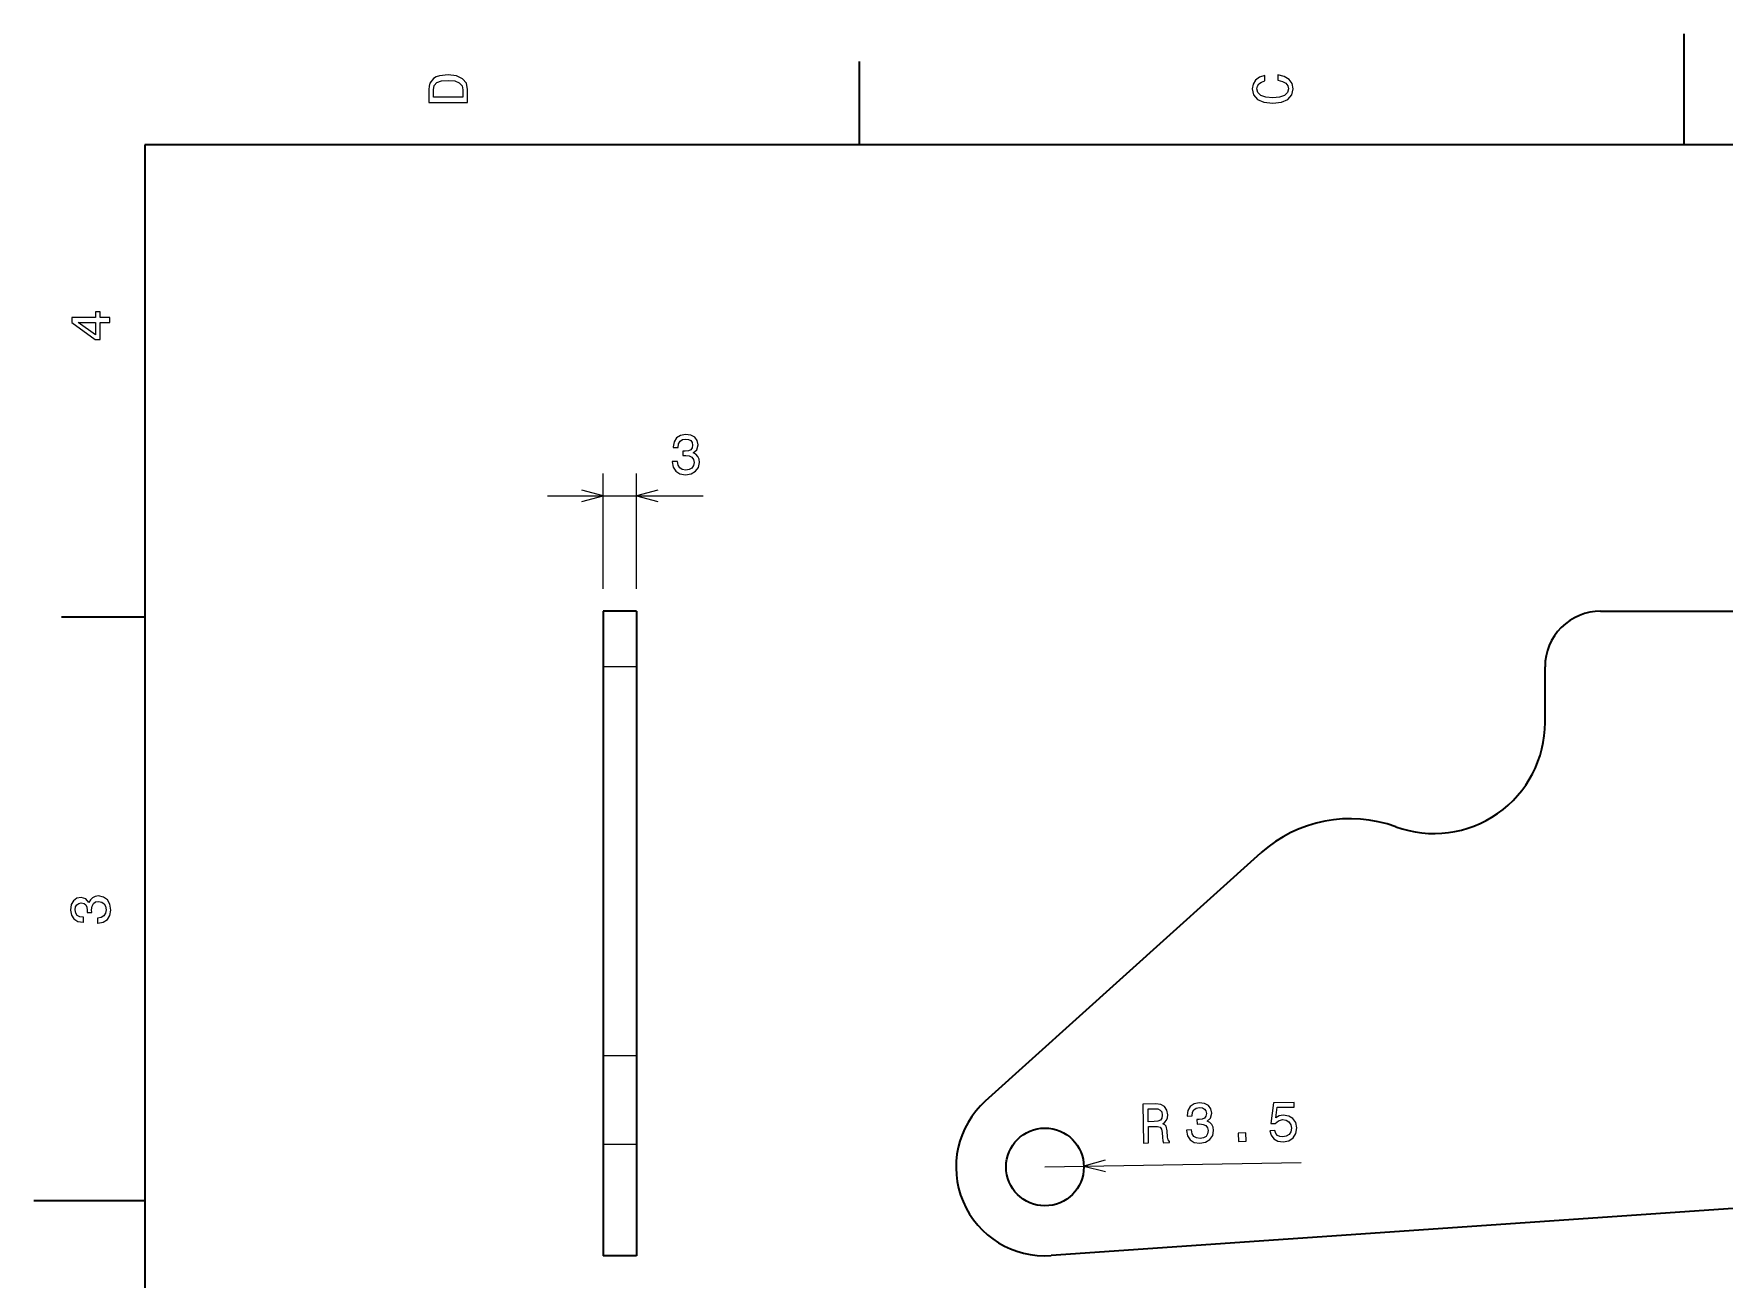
# Model space of a CAD drawing. Extents: x 0 to 297, y 0 to 210.
# Drawn here: x 0 to 152.1, y 97.9 to 210 of the extents above; entities that cross this region are included whole.
import ezdxf

# ---------------------------------------------------------------- set-up
doc = ezdxf.new("R2010")
doc.units = 0

msp = doc.modelspace()

# ---------------------------------------------------------------- linework, layer by layer
at = {"color": 7, "lineweight": 35, "ltscale": 0.25}
for p, q in [((148.5, 200), (148.5, 210)), ((51.235336, 110.066521), (51.235336, 100.066521)), ((54.235336, 110.066521), (54.235336, 100.066521)), ((10, 105), (0, 105))]:
    msp.add_line(p, q, dxfattribs=at)
at = {"color": 7, "lineweight": 35, "ltscale": 0.1875}
for p, q in [((74.300003, 200), (74.300003, 207.5)), ((10, 157.5), (2.5, 157.5))]:
    msp.add_line(p, q, dxfattribs=at)
at = {"color": 7, "lineweight": 35}
for p, q in [((287, 200), (10, 200)), ((10, 200), (10, 10)), ((140.989792, 158.047562), (238.989792, 158.047562)), ((51.235336, 153.047562), (51.235336, 118.047562)), ((54.235336, 153.047562), (54.235336, 118.047562)), ((85.638077, 113.993912), (110.422119, 136.299561)), ((236.540207, 110.066521), (91.540207, 100.066521))]:
    msp.add_line(p, q, dxfattribs=at)
at = {"color": 7, "lineweight": 13, "ltscale": 0.259517}
for p, q in [((51.235336, 160.047562), (51.235336, 170.428223)), ((54.235336, 160.047562), (54.235336, 170.428223))]:
    msp.add_line(p, q, dxfattribs=at)
at = {"color": 7, "lineweight": 13, "ltscale": 0.350175}
msp.add_line((46.235336, 168.428223), (60.242348, 168.428223), dxfattribs=at)
at = {"color": 7, "lineweight": 35, "ltscale": 0.075}
for p, q in [((54.235336, 158.047562), (51.235336, 158.047562)), ((54.235336, 100.047562), (51.235336, 100.047562))]:
    msp.add_line(p, q, dxfattribs=at)
at = {"color": 7, "lineweight": 35, "ltscale": 0.125}
for p, q in [((51.235336, 158.047562), (51.235336, 153.047562)), ((54.235336, 158.047562), (54.235336, 153.047562)), ((135.989792, 148.047562), (135.989792, 153.047562))]:
    msp.add_line(p, q, dxfattribs=at)
at = {"color": 7, "lineweight": 13, "ltscale": 0.075}
for p, q in [((54.235336, 153.047562), (51.235336, 153.047562)), ((54.235336, 118.047562), (51.235336, 118.047562)), ((54.235336, 110.066521), (51.235336, 110.066521)), ((54.235336, 100.066521), (51.235336, 100.066521))]:
    msp.add_line(p, q, dxfattribs=at)
at = {"color": 7, "lineweight": 35, "ltscale": 0.199526}
for p, q in [((51.235336, 118.047562), (51.235336, 110.066521)), ((54.235336, 118.047562), (54.235336, 110.066521))]:
    msp.add_line(p, q, dxfattribs=at)
at = {"color": 7, "lineweight": 13}
msp.add_line((90.989792, 108.047562), (114.030571, 108.438347), dxfattribs=at)
at = {"color": 7, "lineweight": 35, "ltscale": 0.000474}
for p, q in [((51.235336, 100.066521), (51.235336, 100.047562)), ((54.235336, 100.066521), (54.235336, 100.047562))]:
    msp.add_line(p, q, dxfattribs=at)
at = {"color": 7, "lineweight": 13}
for points in [[(35.533215, 204.994965), (35.533215, 203.829971), (39.033215, 203.829971), (39.033215, 204.994965), (38.922264, 205.544678), (38.584366, 205.953171), (38.034657, 206.205338), (37.283215, 206.296112), (36.516644, 206.215424), (36.21405, 206.114563), (35.971977, 205.973343), (35.644165, 205.56485), (35.563473, 205.297562)], [(35.951801, 204.959656), (36.027451, 205.342941), (36.259438, 205.605194), (36.672985, 205.761536), (37.283215, 205.811966), (37.873272, 205.756485), (38.286816, 205.600143), (38.533936, 205.332855), (38.614628, 204.959656), (38.614628, 204.298996), (35.951801, 204.298996)], [(111.93206, 205.817017), (112.35569, 205.716141), (112.658287, 205.549713), (112.844887, 205.317734), (112.905403, 205.045395), (112.814629, 204.71759), (112.54229, 204.460388), (112.098488, 204.28891), (111.483215, 204.233429), (110.872986, 204.28891), (110.424141, 204.455338), (110.151802, 204.71254), (110.055984, 205.045395), (110.106415, 205.287476), (110.247627, 205.494247), (110.474571, 205.655624), (110.787247, 205.766571), (110.787247, 206.245682), (110.308144, 206.094391), (109.94503, 205.832138), (109.718086, 205.474075), (109.637398, 205.045395), (109.763474, 204.510818), (110.116501, 204.10231), (110.696472, 203.840057), (111.483215, 203.749283), (112.269958, 203.840057), (112.84993, 204.10231), (113.208, 204.510818), (113.329041, 205.045395), (113.233215, 205.51442), (112.965927, 205.892654), (112.527161, 206.159943), (111.93206, 206.301163)], [(6.833213, 184.02739), (6.833213, 184.481277), (5.965778, 184.481277), (5.965778, 184.98056), (5.56232, 184.98056), (5.56232, 184.481277), (3.408862, 184.481277), (3.408862, 184.022339), (5.521974, 182.489197), (5.965778, 182.489197), (5.965778, 184.02739)], [(5.56232, 182.912827), (3.993876, 184.02739), (5.56232, 184.02739)], [(57.453442, 171.527649), (57.453442, 171.49234), (57.534134, 171.008194), (57.771164, 170.645081), (58.144363, 170.413086), (58.638599, 170.327362), (59.163094, 170.413086), (59.556465, 170.634995), (59.808628, 170.988022), (59.899406, 171.44191), (59.859062, 171.739456), (59.748108, 171.981537), (59.566555, 172.168137), (59.324478, 172.304306), (59.65229, 172.576645), (59.768284, 173.010361), (59.692635, 173.403732), (59.475777, 173.701279), (59.122749, 173.887878), (58.638599, 173.953445), (58.184708, 173.872742), (57.836727, 173.650848), (57.609779, 173.297821), (57.534134, 172.828796), (57.534134, 172.793503), (57.982979, 172.793503), (58.023327, 173.116272), (58.154449, 173.348251), (58.366264, 173.489456), (58.663815, 173.539902), (58.926064, 173.499542), (59.117706, 173.393646), (59.2337, 173.222168), (59.279091, 172.990189), (59.2337, 172.743073), (59.112663, 172.576645), (58.900848, 172.475769), (58.613384, 172.445511), (58.416698, 172.450562), (58.416698, 172.052139), (58.663815, 172.062225), (58.981541, 172.016846), (59.218571, 171.895798), (59.359779, 171.699112), (59.410213, 171.44191), (59.354736, 171.149399), (59.208485, 170.932541), (58.976498, 170.796387), (58.668858, 170.750992), (58.351135, 170.801422), (58.119148, 170.952713), (57.972893, 171.194794), (57.917419, 171.527649)], [(5.73379, 129.979111), (5.769093, 129.979111), (6.253242, 130.059799), (6.616354, 130.296829), (6.848343, 130.670029), (6.934078, 131.164276), (6.848343, 131.688766), (6.626441, 132.082138), (6.273415, 132.334305), (5.819525, 132.425079), (5.521974, 132.384735), (5.279899, 132.273788), (5.0933, 132.092224), (4.957133, 131.850143), (4.684798, 132.177963), (4.251081, 132.293961), (3.857709, 132.218307), (3.560158, 132.00145), (3.373559, 131.648422), (3.307997, 131.164276), (3.388689, 130.710388), (3.610591, 130.362396), (3.963617, 130.135452), (4.432637, 130.059799), (4.46794, 130.059799), (4.46794, 130.508652), (4.145173, 130.548996), (3.913184, 130.680115), (3.771974, 130.891937), (3.721542, 131.189484), (3.761888, 131.451736), (3.867795, 131.643372), (4.039265, 131.759369), (4.271254, 131.804764), (4.518372, 131.759369), (4.684798, 131.638336), (4.785663, 131.426514), (4.815922, 131.139053), (4.810879, 130.942368), (5.209294, 130.942368), (5.199208, 131.189484), (5.244596, 131.507217), (5.365634, 131.744247), (5.56232, 131.885452), (5.819525, 131.935883), (6.112032, 131.880417), (6.328891, 131.734161), (6.465058, 131.502167), (6.510447, 131.194534), (6.460014, 130.876801), (6.308718, 130.644821), (6.066643, 130.498566), (5.73379, 130.443085)], [(99.847969, 110.19809), (100.316925, 110.206047), (100.291862, 111.683502), (100.770905, 111.69162), (101.12413, 111.68248), (101.347198, 111.615646), (101.471039, 111.451302), (101.52652, 111.154648), (101.559425, 110.701248), (101.594727, 110.404251), (101.658234, 110.22879), (102.187691, 110.237778), (102.186066, 110.333588), (102.067696, 110.472809), (102.022903, 110.734329), (101.978027, 111.298492), (101.885208, 111.715569), (101.767014, 111.844704), (101.583855, 111.937439), (101.783417, 112.066917), (101.921616, 112.245804), (102.008614, 112.469208), (102.034332, 112.736977), (101.956558, 113.159348), (101.749466, 113.473602), (101.413414, 113.659576), (100.958481, 113.71743), (99.78862, 113.697586)], [(100.834641, 113.286591), (101.142746, 113.261551), (101.361198, 113.169426), (101.500336, 112.995247), (101.55043, 112.718681), (101.504959, 112.425354), (101.371811, 112.246567), (101.141388, 112.151863), (100.824142, 112.121262), (100.284592, 112.112114), (100.264839, 113.276932)], [(103.718536, 111.363312), (103.719131, 111.328018), (103.808022, 110.845306), (104.051178, 110.486267), (104.428253, 110.260635), (104.923874, 110.183304), (105.446838, 110.277916), (105.836395, 110.506454), (106.082535, 110.863708), (106.165604, 111.319077), (106.120209, 111.615898), (106.005173, 111.856056), (105.82048, 112.039551), (105.576126, 112.171593), (105.899277, 112.449448), (106.007896, 112.885071), (105.925591, 113.2771), (105.703712, 113.57093), (105.347572, 113.751518), (104.862381, 113.808861), (104.409927, 113.720482), (104.065758, 113.492706), (103.844833, 113.135887), (103.777145, 112.665649), (103.77774, 112.630356), (104.226532, 112.63797), (104.261398, 112.961365), (104.388565, 113.195549), (104.597954, 113.340332), (104.894608, 113.395798), (105.157501, 113.359909), (105.350914, 113.257263), (105.469803, 113.087784), (105.519119, 112.856598), (105.477921, 112.608749), (105.359726, 112.440292), (105.149651, 112.335854), (104.86274, 112.30072), (104.666, 112.302429), (104.672752, 111.904068), (104.919662, 111.91835), (105.238113, 111.878357), (105.477165, 111.761353), (105.621689, 111.567093), (105.676476, 111.310776), (105.625969, 111.017372), (105.483414, 110.798065), (105.253769, 110.657982), (104.946945, 110.607384), (104.62841, 110.65242), (104.39389, 110.799759), (104.243553, 111.039322), (104.182442, 111.371185)], [(111.212837, 111.303795), (111.33078, 110.892197), (111.583344, 110.573662), (111.949821, 110.37812), (112.415016, 110.310349), (112.922768, 110.409752), (113.316933, 110.663589), (113.562393, 111.061188), (113.649643, 111.567062), (113.555969, 112.034561), (113.307686, 112.39856), (112.925476, 112.629135), (112.434898, 112.706566), (112.057739, 112.639641), (111.768097, 112.468277), (111.893295, 113.41362), (113.426216, 113.439621), (113.419205, 113.853104), (111.548431, 113.821381), (111.302567, 111.961029), (111.705971, 111.967873), (111.994415, 112.209831), (112.366104, 112.30188), (112.689766, 112.251892), (112.939583, 112.094719), (113.100098, 111.850288), (113.16095, 111.533554), (113.11087, 111.214935), (112.953705, 110.965118), (112.709267, 110.804604), (112.392532, 110.743744), (112.12468, 110.774513), (111.91597, 110.886986), (111.76162, 111.065948), (111.681793, 111.311752)], [(108.395439, 110.343056), (109.091309, 110.354858), (109.07856, 111.106194), (108.382698, 111.094391)]]:
    msp.add_lwpolyline(points, close=True, dxfattribs=at)
for points in [[(49.303486, 167.910583), (51.235336, 168.428223), (49.303486, 168.945862)], [(56.167187, 168.945862), (54.235336, 168.428223), (56.167187, 167.910583)], [(96.412079, 108.657242), (94.489288, 108.106918), (96.429642, 107.622116)]]:
    msp.add_lwpolyline(points, dxfattribs=at)
at = {"color": 7, "lineweight": 35}
msp.add_circle((90.989792, 108.047562), 3.5, dxfattribs=at)
for centre, radius, start, end in [((140.989792, 153.047562), 5, 90.000003, 180.000005), ((125.989792, 148.047562), 10, 249.956616, 360), ((118.449699, 127.380028), 12, 69.956614, 131.987218), ((90.989792, 108.047562), 8, 131.987218, 273.945183)]:
    msp.add_arc(centre, radius, start, end, dxfattribs=at)

doc.saveas('drawing.dxf')
